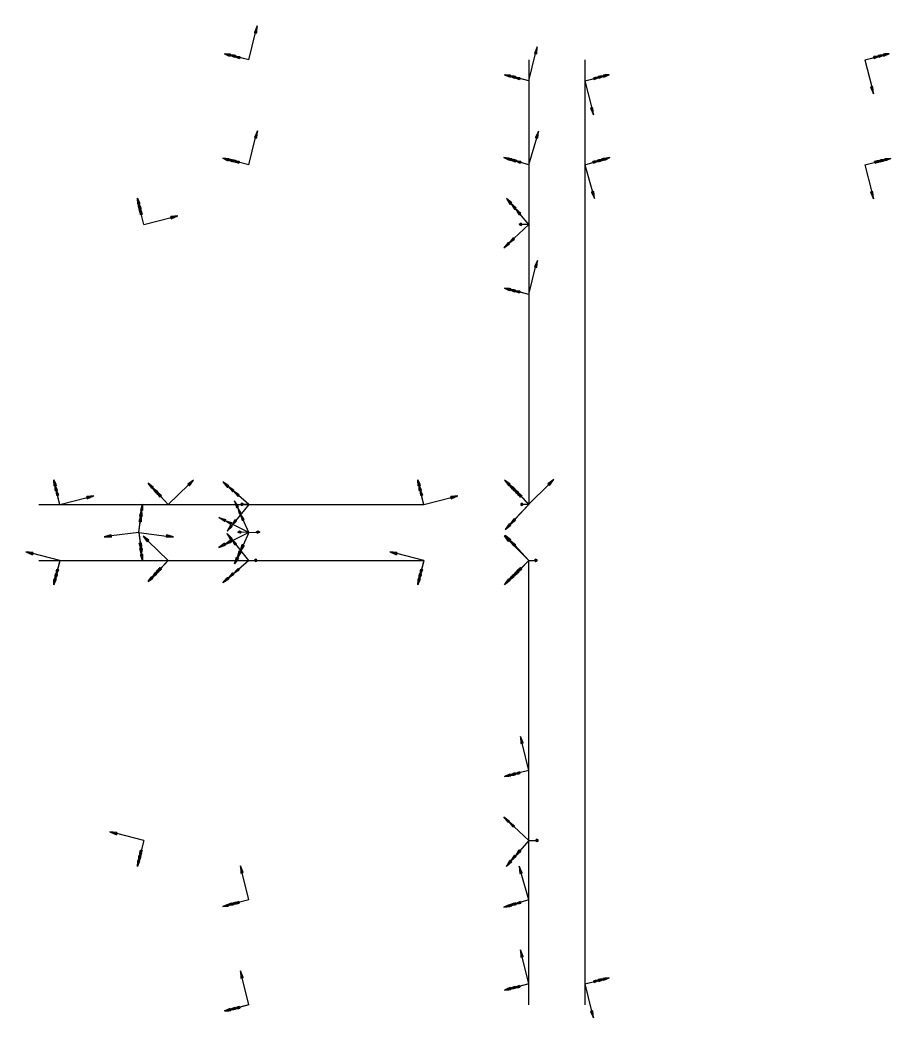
# Model space of a CAD drawing. Header units: millimetres. Extents: x -5736 to 14, y -73 to 73.
# Drawn here: x -3370.7 to -3245.4, y -69.4 to 73.2 of the extents above; entities that cross this region are included whole.
import ezdxf

# ---------------------------------------------------------------- set-up
doc = ezdxf.new("R2010")
doc.units = ezdxf.units.MM
for name, color, linetype in [('AutoDetect_17_70', 1, 'Continuous'), ('AutoDetect_18_69', 1, 'Continuous'), ('AutoDetect_45_68', 1, 'Continuous'), ('AutoDetect_45_71', 1, 'Continuous'), ('AutoDetect_46_67', 1, 'Continuous'), ('AutoDetect_92_57', 1, 'Continuous'), ('AutoDetect_93_60', 1, 'Continuous')]:
    doc.layers.add(name, color=color, linetype=linetype)

# ---------------------------------------------------------------- blocks, each defined once
blk = doc.blocks.new('Kontrollpunkt')
at = {"color": 0}
for q in [(0, 6), (8, 0), (0, 0, 4)]:
    blk.add_line((0, 0), q, dxfattribs=at)
for points in [[(0.25, 8, -0.25), (-0.25, 8, -0.25), (-0.25, 8, 0.25), (0, 10, 0), (-0.25, 8, -0.25), (0.25, 8, 0.25), (0, 10, 0), (0.25, 8, -0.25), (0.25, 8, 0.25), (-0.25, 8, 0.25)], [(0.25, 6, -0.25), (-0.25, 6, -0.25), (-0.25, 6, 0.25), (0, 8, 0), (-0.25, 6, -0.25), (0.25, 6, 0.25), (0, 8, 0), (0.25, 6, -0.25), (0.25, 6, 0.25), (-0.25, 6, 0.25)], [(0.25, 0.25, 4), (-0.25, 0.25, 4), (-0.25, -0.25, 4), (0, 0, 6), (-0.25, 0.25, 4), (0.25, -0.25, 4), (0, 0, 6), (0.25, 0.25, 4), (0.25, -0.25, 4), (-0.25, -0.25, 4)], [(0.25, 0.25, 6), (-0.25, 0.25, 6), (-0.25, -0.25, 6), (0, 0, 8), (-0.25, 0.25, 6), (0.25, -0.25, 6), (0, 0, 8), (0.25, 0.25, 6), (0.25, -0.25, 6), (-0.25, -0.25, 6)], [(0.25, 0.25, 8), (-0.25, 0.25, 8), (-0.25, -0.25, 8), (0, 0, 10), (-0.25, 0.25, 8), (0.25, -0.25, 8), (0, 0, 10), (0.25, 0.25, 8), (0.25, -0.25, 8), (-0.25, -0.25, 8)], [(8, 0.25, -0.25), (8, 0.25, 0.25), (8, -0.25, 0.25), (10, 0, 0), (8, 0.25, 0.25), (8, -0.25, -0.25), (10, 0, 0), (8, 0.25, -0.25), (8, -0.25, -0.25), (8, -0.25, 0.25)]]:
    blk.add_polyline3d(points, dxfattribs=at)

msp = doc.modelspace()

# ---------------------------------------------------------------- linework, layer by layer
at = {"layer": 'AutoDetect_17_70', "color": 1}
msp.add_line((-3367.99, 4, -155), (-3312.99, 4, -155), dxfattribs=at)
at = {"layer": 'AutoDetect_18_69', "color": 1}
msp.add_line((-3367.99, -4, -155), (-3312.99, -4, -155), dxfattribs=at)
at = {"layer": 'AutoDetect_45_68', "color": 1}
msp.add_line((-3297.99, -67.5, -155), (-3297.99, -4, -155), dxfattribs=at)
at = {"layer": 'AutoDetect_45_71', "color": 1}
msp.add_line((-3297.99, 67.5, -155), (-3297.99, 4, -155), dxfattribs=at)
at = {"layer": 'AutoDetect_46_67', "color": 1}
msp.add_line((-3289.99, 67.5, -155), (-3289.99, -67.5, -155), dxfattribs=at)
at = {"layer": 'AutoDetect_92_57', "color": 1}
msp.add_line((-3297.99, 4, -65), (-3297.99, 4, -140), dxfattribs=at)
at = {"layer": 'AutoDetect_93_60', "color": 1}
msp.add_line((-3297.99, -4, -65), (-3297.99, -4, -140), dxfattribs=at)

# ---------------------------------------------------------------- block references
at = {"layer": 'AutoDetect_17_70', "color": 1, "extrusion": (-0.185348, 0.743283, 0.642788), "xscale": 0.5000000000000001, "yscale": 0.5000000000000001, "zscale": 0.5000000000000001, "rotation": 180}
msp.add_blockref('Kontrollpunkt', (3242.72, -667.66, 554.54), dxfattribs=at)
at = {"layer": 'AutoDetect_17_70', "color": 1, "extrusion": (-0.173648, 0.696364, 0.696364), "rotation": 180}
for p, xscale, yscale, zscale in [((3264.04, -680.91, 479.17), 0.4999999999999999, 0.4999999999999999, 0.4999999999999999), ((3213.59, -672.15, 470.14), 0.5000000000000001, 0.5000000000000001, 0.5000000000000001)]:
    msp.add_blockref('Kontrollpunkt', p, dxfattribs=dict(at, xscale=xscale, yscale=yscale, zscale=zscale))
at = {"layer": 'AutoDetect_17_70', "color": 1, "extrusion": (-0.579345, 0.606345, 0.544707), "xscale": 0.5, "yscale": 0.5, "zscale": 0.5, "rotation": 180}
msp.add_blockref('Kontrollpunkt', (2418.99, -1374.36, 1869.95), dxfattribs=at)
at = {"layer": 'AutoDetect_17_70', "color": 1, "extrusion": (0.101504, 0.80291, 0.587395), "xscale": 0.5, "yscale": 0.5, "zscale": 0.5, "rotation": 179.6098193086116}
msp.add_blockref('Kontrollpunkt', (3327.23, 154.01, -407.97), dxfattribs=at)
at = {"layer": 'AutoDetect_18_69', "color": 1, "extrusion": (0.101504, -0.80291, 0.587395), "xscale": 0.5, "yscale": 0.5, "zscale": 0.5, "rotation": 180.3901806913874}
msp.add_blockref('Kontrollpunkt', (-3327.23, 154.01, -407.97), dxfattribs=at)
at = {"layer": 'AutoDetect_18_69', "color": 1, "extrusion": (-0.579345, -0.606345, 0.544707), "xscale": 0.5, "yscale": 0.5, "zscale": 0.5, "rotation": 180}
msp.add_blockref('Kontrollpunkt', (-2418.99, -1374.36, 1869.95), dxfattribs=at)
at = {"layer": 'AutoDetect_18_69', "color": 1, "extrusion": (-0.173648, -0.696364, 0.696364), "xscale": 0.5000000000000001, "yscale": 0.5000000000000001, "zscale": 0.5000000000000001, "rotation": 180}
for p in [(-3264.04, -680.91, 479.17), (-3213.59, -672.15, 470.14)]:
    msp.add_blockref('Kontrollpunkt', p, dxfattribs=at)
at = {"layer": 'AutoDetect_18_69', "color": 1, "extrusion": (-0.185348, -0.743283, 0.642788), "xscale": 0.5000000000000001, "yscale": 0.5000000000000001, "zscale": 0.5000000000000001, "rotation": 180}
msp.add_blockref('Kontrollpunkt', (-3242.72, -667.66, 554.54), dxfattribs=at)
at = {"layer": 'AutoDetect_45_68', "color": 1, "extrusion": (-0.578134, -0.575779, 0.578134), "xscale": 0.5, "yscale": 0.5, "zscale": 0.5, "rotation": 180.5485247110459}
msp.add_blockref('Kontrollpunkt', (-2324.43, -1479.08, 1819.38), dxfattribs=at)
at = {"layer": 'AutoDetect_45_68', "color": 1, "extrusion": (-0.696364, -0.173648, 0.696364), "rotation": 180}
for p, xscale, yscale, zscale in [((-764.98, -2345.34, 2194.57), 0.5000000000000001, 0.5000000000000001, 0.5000000000000001), ((-735.38, -2350.48, 2199.87), 0.4999999999999999, 0.4999999999999999, 0.4999999999999999), ((-742.15, -2381.63, 2224.73), 0.5000000000000001, 0.5000000000000001, 0.5000000000000001)]:
    msp.add_blockref('Kontrollpunkt', p, dxfattribs=dict(at, xscale=xscale, yscale=yscale, zscale=zscale))
at = {"layer": 'AutoDetect_45_68', "color": 1, "extrusion": (-0.743283, -0.185348, 0.642788), "xscale": 0.5000000000000001, "yscale": 0.5000000000000001, "zscale": 0.5000000000000001, "rotation": 180}
msp.add_blockref('Kontrollpunkt', (-756.7, -2208.77, 2391.17), dxfattribs=at)
at = {"layer": 'AutoDetect_45_68', "color": 1, "extrusion": (-0.642788, -0.185348, 0.743283), "xscale": 0.5, "yscale": 0.5, "zscale": 0.5, "rotation": 180.0477447036316}
msp.add_blockref('Kontrollpunkt', (-863.3, -2443.12, 2044.16), dxfattribs=at)
at = {"layer": 'AutoDetect_45_71', "color": 1, "extrusion": (-0.696364, 0.173648, 0.696364), "xscale": 0.5000000000000001, "yscale": 0.5000000000000001, "zscale": 0.5000000000000001, "rotation": 180}
for p in [(742.15, -2381.63, 2224.73), (735.38, -2350.48, 2199.87), (764.98, -2345.34, 2194.57)]:
    msp.add_blockref('Kontrollpunkt', p, dxfattribs=at)
at = {"layer": 'AutoDetect_45_71', "color": 1, "extrusion": (-0.743283, 0.185348, 0.642788), "xscale": 0.5000000000000001, "yscale": 0.5000000000000001, "zscale": 0.5000000000000001, "rotation": 180}
msp.add_blockref('Kontrollpunkt', (756.7, -2208.77, 2391.17), dxfattribs=at)
at = {"layer": 'AutoDetect_45_71', "color": 1, "extrusion": (-0.642788, 0.185348, 0.743283), "xscale": 0.4999999999999999, "yscale": 0.4999999999999999, "zscale": 0.4999999999999999, "rotation": 179.9522552963837}
msp.add_blockref('Kontrollpunkt', (863.3, -2443.12, 2044.16), dxfattribs=at)
at = {"layer": 'AutoDetect_45_71', "color": 1, "extrusion": (-0.578134, 0.575779, 0.578134), "xscale": 0.5, "yscale": 0.5, "zscale": 0.5, "rotation": 179.4514752889575}
msp.add_blockref('Kontrollpunkt', (2324.43, -1479.08, 1819.38), dxfattribs=at)
at = {"layer": 'AutoDetect_46_67', "color": 1, "extrusion": (0.696364, 0.173648, 0.696364), "rotation": 180}
for p, xscale, yscale, zscale in [((851.85, 2069.7, -2362.91), 0.5000000000000001, 0.5000000000000001, 0.5000000000000001), ((858.61, 2100.85, -2387.77), 0.4999999999999999, 0.4999999999999999, 0.4999999999999999), ((733.45, 2122.59, -2410.17), 0.4999999999999999, 0.4999999999999999, 0.4999999999999999)]:
    msp.add_blockref('Kontrollpunkt', p, dxfattribs=dict(at, xscale=xscale, yscale=yscale, zscale=zscale))
at = {"layer": 'AutoDetect_46_67', "color": 1, "extrusion": (0.642788, 0.185348, 0.743283), "xscale": 0.5, "yscale": 0.5, "zscale": 0.5, "rotation": 180.0477447036316}
msp.add_blockref('Kontrollpunkt', (961.98, 2261.92, -2190.52), dxfattribs=at)
at = {"layer": 'AutoDetect_46_67', "color": 1, "extrusion": (0.743283, 0.185348, 0.642788), "xscale": 0.5000000000000001, "yscale": 0.5000000000000001, "zscale": 0.5000000000000001, "rotation": 180}
msp.add_blockref('Kontrollpunkt', (837.29, 1900.08, -2505.57), dxfattribs=at)
at = {"layer": 'AutoDetect_92_57', "color": 1, "extrusion": (-0.642788, 0.743283, 0.185348), "xscale": 0.5000000000000001, "yscale": 0.5000000000000001, "zscale": 0.5000000000000001, "rotation": 282.1447151728823}
msp.add_blockref('Kontrollpunkt', (2465.79, -484.63, 2137.79), dxfattribs=at)
at = {"layer": 'AutoDetect_92_57', "color": 1, "extrusion": (-0.743283, 0.642788, 0.185348), "xscale": 0.5, "yscale": 0.5, "zscale": 0.5, "rotation": 279.1063707660136}
msp.add_blockref('Kontrollpunkt', (2180.43, -581.46, 2462.33), dxfattribs=at)
at = {"layer": 'AutoDetect_92_57', "color": 1, "extrusion": (-0.696364, 0.696364, 0.173648), "xscale": 0.5, "yscale": 0.5, "zscale": 0.5, "rotation": 279.8510761165839}
for p in [(2329.21, -472.41, 2287.58), (2329.21, -543.32, 2275.08)]:
    msp.add_blockref('Kontrollpunkt', p, dxfattribs=at)
at = {"layer": 'AutoDetect_92_57', "color": 1, "extrusion": (-0.409271, 0.903434, -0.12769), "xscale": 0.5, "yscale": 0.5, "zscale": 0.5, "rotation": 253.1816701995446}
msp.add_blockref('Kontrollpunkt', (3040.55, 83.64, 1378.02), dxfattribs=at)
at = {"layer": 'AutoDetect_93_60', "color": 1, "extrusion": (-0.409271, -0.903434, -0.12769), "xscale": 0.5000000000000001, "yscale": 0.5000000000000001, "zscale": 0.5000000000000001, "rotation": 106.8183298004554}
msp.add_blockref('Kontrollpunkt', (-3040.55, 83.64, 1378.02), dxfattribs=at)
at = {"layer": 'AutoDetect_93_60', "color": 1, "extrusion": (-0.743283, -0.642788, 0.185348), "xscale": 0.5000000000000001, "yscale": 0.5000000000000001, "zscale": 0.5000000000000001, "rotation": 80.89362923398636}
msp.add_blockref('Kontrollpunkt', (-2180.43, -581.46, 2462.33), dxfattribs=at)
at = {"layer": 'AutoDetect_93_60', "color": 1, "extrusion": (-0.696364, -0.696364, 0.173648), "xscale": 0.5, "yscale": 0.5, "zscale": 0.5}
for p, rotation in [((-2329.21, -472.41, 2287.58), 80.14892388341609), ((-2329.21, -543.32, 2275.08), 80.14892388341607)]:
    msp.add_blockref('Kontrollpunkt', p, dxfattribs=dict(at, rotation=rotation))
at = {"layer": 'AutoDetect_93_60', "color": 1, "extrusion": (-0.642788, -0.743283, 0.185348), "xscale": 0.5, "yscale": 0.5, "zscale": 0.5, "rotation": 77.85528482711767}
msp.add_blockref('Kontrollpunkt', (-2465.79, -484.63, 2137.79), dxfattribs=at)

doc.saveas('drawing.dxf')
